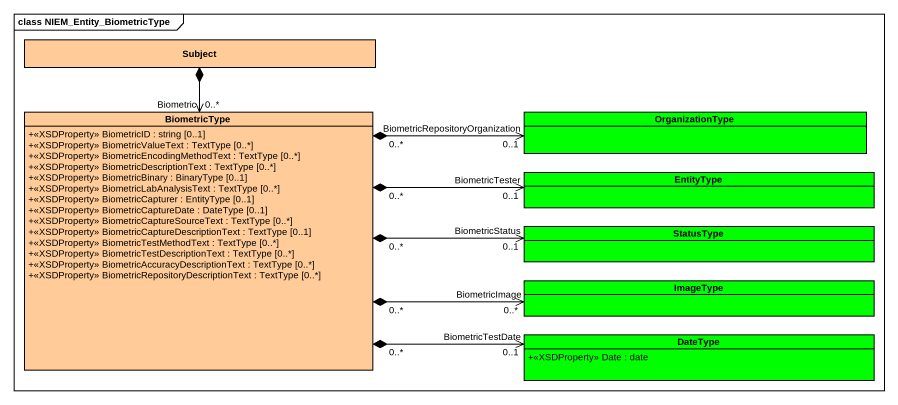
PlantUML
@startuml
mainframe class NIEM_Entity_BiometricType
hide circle
hide empty members
skinparam classAttributeIconSize 0
class Subject #FFCC99
class BiometricType #FFCC99 {
  +<<XSDProperty>> BiometricID : string [0..1]
  +<<XSDProperty>> BiometricValueText : TextType [0..*]
  +<<XSDProperty>> BiometricEncodingMethodText : TextType [0..*]
  +<<XSDProperty>> BiometricDescriptionText : TextType [0..*]
  +<<XSDProperty>> BiometricBinary : BinaryType [0..1]
  +<<XSDProperty>> BiometricLabAnalysisText : TextType [0..*]
  +<<XSDProperty>> BiometricCapturer : EntityType [0..1]
  +<<XSDProperty>> BiometricCaptureDate : DateType [0..1]
  +<<XSDProperty>> BiometricCaptureSourceText : TextType [0..*]
  +<<XSDProperty>> BiometricCaptureDescriptionText : TextType [0..1]
  +<<XSDProperty>> BiometricTestMethodText : TextType [0..*]
  +<<XSDProperty>> BiometricTestDescriptionText : TextType [0..*]
  +<<XSDProperty>> BiometricAccuracyDescriptionText : TextType [0..*]
  +<<XSDProperty>> BiometricRepositoryDescriptionText : TextType [0..*]
}
class OrganizationType #00FF00
class EntityType #00FF00
class StatusType #00FF00
class ImageType #00FF00
class DateType #00FF00 {
  +<<XSDProperty>> Date : date
}
Subject *--> "Biometric\n0..*" BiometricType
BiometricType "0..*" *-right-> "BiometricRepositoryOrganization\n0..1" OrganizationType
BiometricType "0..*" *-right-> "BiometricTester\n0..1" EntityType
BiometricType "0..*" *-right-> "BiometricStatus\n0..1" StatusType
BiometricType "0..*" *-right-> "BiometricImage\n0..*" ImageType
BiometricType "0..*" *-right-> "BiometricTestDate\n0..1" DateType
@enduml
